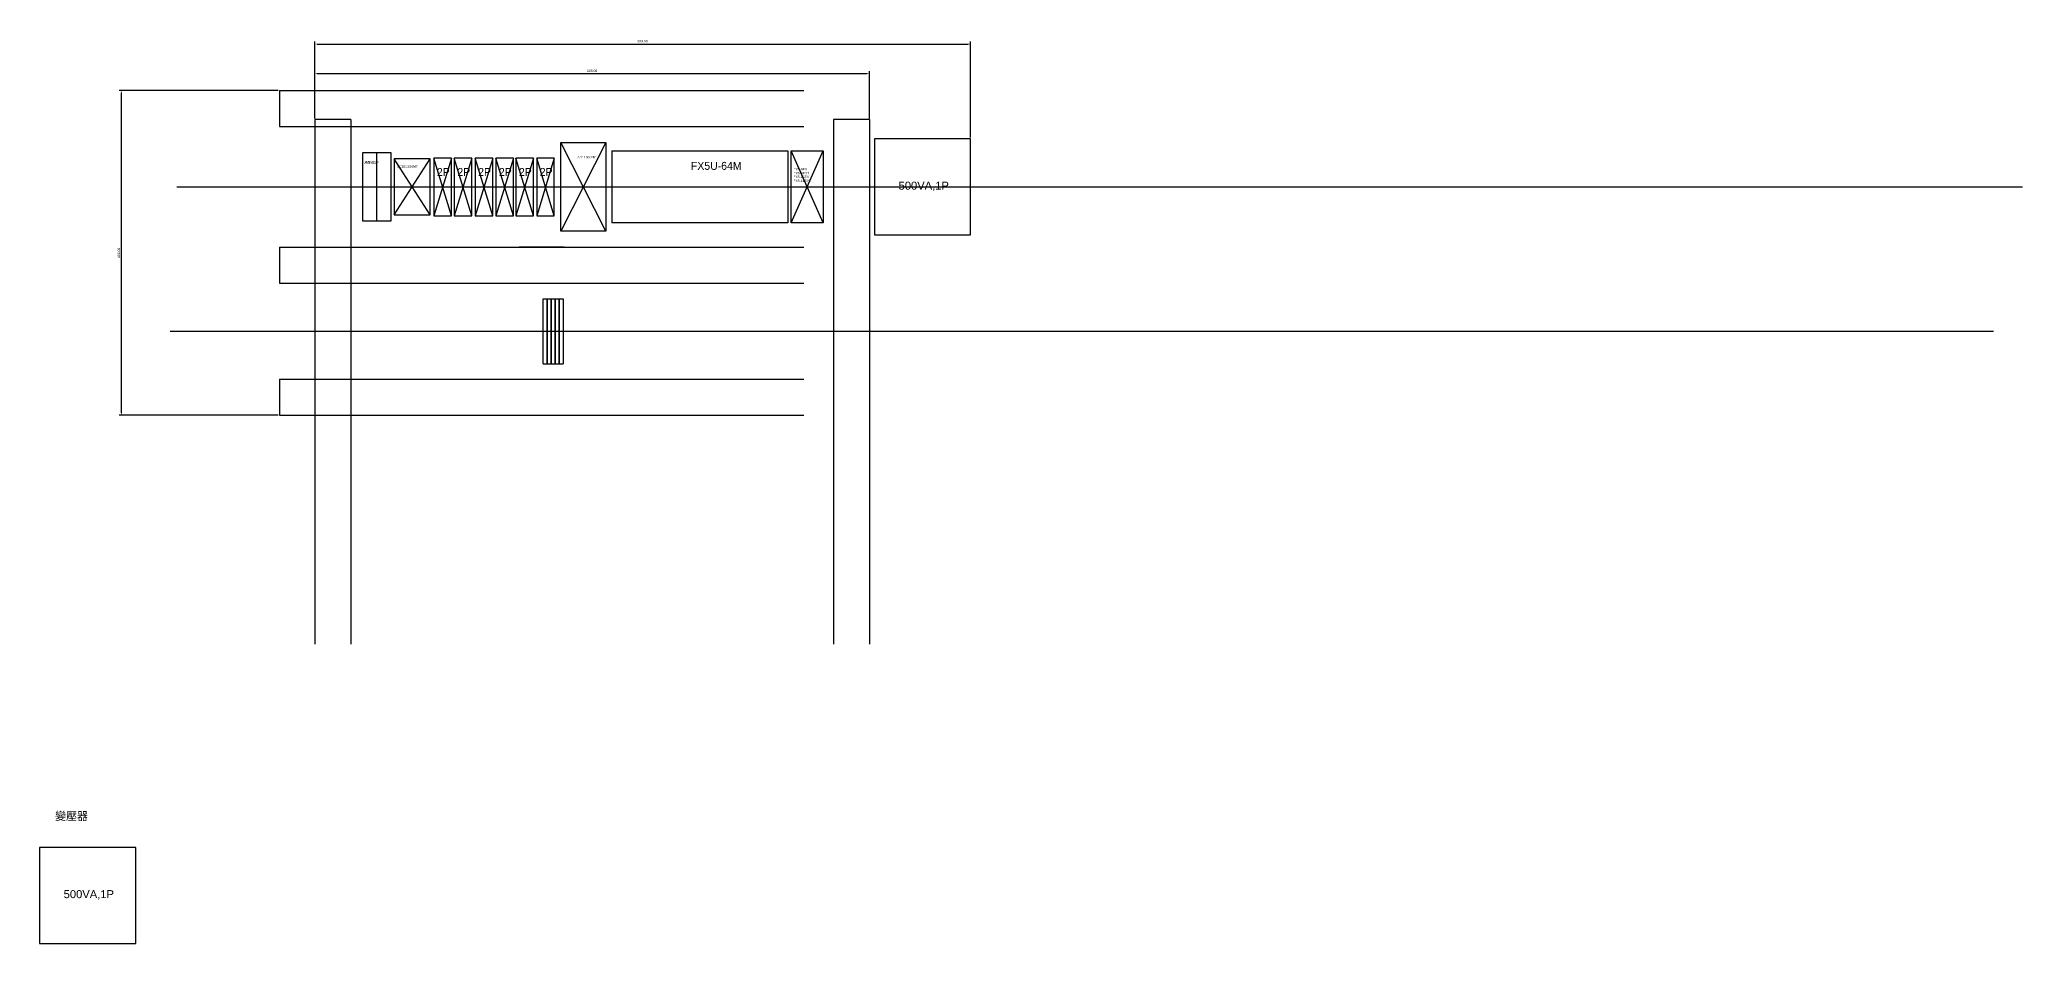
# Model space of a CAD drawing. Header units: millimetres. Extents: x -1938 to 2322, y -1079 to 916.
# Drawn here: x -156 to 2322, y -214 to 916 of the extents above; entities that cross this region are included whole.
import ezdxf

# ---------------------------------------------------------------- set-up
doc = ezdxf.new("R2010")
doc.units = ezdxf.units.MM
doc.styles.get("Standard").update_dxf_attribs({"font": 'arial.ttf'})
doc.styles.add('註記', font='arial.ttf', dxfattribs={"height": 3})
doc.dimstyles.new('配電公制', dxfattribs={"dimtxt": 3, "dimasz": 3, "dimexe": 3, "dimexo": 1.5, "dimgap": 2, "dimtad": 1, "dimzin": 3, "dimdsep": 46, "dimtxsty": 'Standard', "dimcen": 3, "dimazin": 2, "dimtfac": 1, "dimtofl": 0, "dimtmove": 0, "dimatfit": 3, "dimfxl": 1, "dimfrac": 1, "dimtolj": 1, "dimtzin": 0, "dimarcsym": 0})

# ---------------------------------------------------------------- blocks, each defined once
blk = doc.blocks.new('*D4')
at = {"color": 0, "lineweight": -2}
for p, q in [((187.5, 817.5), (187.5, 913.5)), ((190.5, 910.5), (1004, 910.5)), ((1007, 793.5), (1007, 913.5))]:
    blk.add_line(p, q, dxfattribs=at)
at = {"color": 0}
for points in [[(190.5, 911), (190.5, 910), (187.5, 910.5)], [(1004, 911), (1004, 910), (1007, 910.5)]]:
    blk.add_solid(points, dxfattribs=at)
at = {"layer": 'Defpoints', "color": 0}
for p in [(1007, 910.5), (187.5, 816), (1007, 792)]:
    blk.add_point(p, dxfattribs=at)
at = {"color": 0, "insert": (597.2, 914), "char_height": 3, "attachment_point": 5}
blk.add_mtext('\\A1;819.50', dxfattribs=at)
blk = doc.blocks.new('*D5')
at = {"color": 0, "lineweight": -2}
for p, q in [((141.8, 852.5), (-57, 852.5)), ((-54, 449.5), (-54, 849.5)), ((141.8, 446.5), (-57, 446.5))]:
    blk.add_line(p, q, dxfattribs=at)
at = {"color": 0}
for points in [[(-54.5, 849.5), (-53.5, 849.5), (-54, 852.5)], [(-54.5, 449.5), (-53.5, 449.5), (-54, 446.5)]]:
    blk.add_solid(points, dxfattribs=at)
at = {"layer": 'Defpoints', "color": 0}
for p in [(-54, 852.5), (143.2, 852.5), (143.2, 446.5)]:
    blk.add_point(p, dxfattribs=at)
at = {"color": 0, "insert": (-57.5, 649.5), "char_height": 3, "attachment_point": 5, "rotation": 90}
blk.add_mtext('\\A1;406.00', dxfattribs=at)
blk = doc.blocks.new('*D8')
at = {"color": 0, "lineweight": -2}
for p, q in [((187.5, 817.5), (187.5, 876.5)), ((190.5, 873.5), (877.5, 873.5)), ((880.5, 817.5), (880.5, 876.5))]:
    blk.add_line(p, q, dxfattribs=at)
at = {"color": 0}
for points in [[(190.5, 874), (190.5, 873), (187.5, 873.5)], [(877.5, 874), (877.5, 873), (880.5, 873.5)]]:
    blk.add_solid(points, dxfattribs=at)
at = {"layer": 'Defpoints', "color": 0}
for p in [(880.5, 873.5), (187.5, 816), (880.5, 816)]:
    blk.add_point(p, dxfattribs=at)
at = {"color": 0, "insert": (534, 877), "char_height": 3, "attachment_point": 5}
blk.add_mtext('\\A1;693.00', dxfattribs=at)

msp = doc.modelspace()

# ---------------------------------------------------------------- linework, layer by layer
for p, q in [((143.25, 852.5), (143.25, 807.5)), ((143.25, 852.5), (798.75, 852.5)), ((143.25, 807.5), (798.75, 807.5)), ((232.5, 816), (187.5, 816)), ((187.5, 816), (187.5, 160.5)), ((232.5, 816), (232.5, 160.5)), ((443, 807.5), (499, 807.5)), ((880.5, 816), (835.5, 816)), ((835.5, 816), (835.5, 160.5)), ((880.5, 816), (880.5, 160.5)), ((283, 774.5), (247, 774.5)), ((247, 774.5), (247, 689.5)), ((265, 689.5), (265, 774.5)), ((283, 689.5), (283, 774.5)), ((495, 676.5), (495, 787.5)), ((495, 787.5), (551, 787.5)), ((551, 787.5), (495, 676.5)), ((551, 676.5), (495, 787.5)), ((551, 787.5), (551, 676.5)), ((558.5, 777), (778.5, 777)), ((558.5, 777), (558.5, 687)), ((778.5, 777), (778.5, 687)), ((782.75, 687), (782.75, 777)), ((782.75, 777), (822.75, 777)), ((782.75, 687), (822.75, 777)), ((822.75, 687), (782.75, 777)), ((822.75, 777), (822.75, 687)), ((1007, 792), (887, 792)), ((887, 792), (887, 672)), ((1007, 672), (1007, 792)), ((331.5, 767), (286.5, 767)), ((286.5, 767), (286.5, 697)), ((286.5, 697), (331.5, 767)), ((331.5, 697), (286.5, 767)), ((331.5, 697), (331.5, 767)), ((358.25, 768), (336.25, 768)), ((336.25, 768), (336.25, 696)), ((358.25, 768), (336.25, 696)), ((358.25, 696), (336.25, 768)), ((358.25, 696), (358.25, 768)), ((383.75, 768), (361.75, 768)), ((361.75, 768), (361.75, 696)), ((383.75, 768), (361.75, 696)), ((383.75, 696), (361.75, 768)), ((383.75, 696), (383.75, 768)), ((409.75, 768), (387.75, 768)), ((387.75, 768), (387.75, 696)), ((409.75, 768), (387.75, 696)), ((409.75, 696), (387.75, 768)), ((409.75, 696), (409.75, 768)), ((435.75, 768), (413.75, 768)), ((413.75, 768), (413.75, 696)), ((435.75, 768), (413.75, 696)), ((435.75, 696), (413.75, 768)), ((435.75, 696), (435.75, 768)), ((460.75, 768), (438.75, 768)), ((438.75, 768), (438.75, 696)), ((460.75, 768), (438.75, 696)), ((460.75, 696), (438.75, 768)), ((460.75, 696), (460.75, 768)), ((486.75, 768), (464.75, 768)), ((464.75, 768), (464.75, 696)), ((486.75, 768), (464.75, 696)), ((486.75, 696), (464.75, 768)), ((486.75, 696), (486.75, 768)), ((15, 732), (2321.5, 732)), ((286.5, 697), (331.5, 697)), ((336.25, 696), (358.25, 696)), ((361.75, 696), (383.75, 696)), ((387.75, 696), (409.75, 696)), ((413.75, 696), (435.75, 696)), ((438.75, 696), (460.75, 696)), ((464.75, 696), (486.75, 696)), ((247, 689.5), (283, 689.5)), ((551, 676.5), (495, 676.5)), ((778.5, 687), (558.5, 687)), ((822.75, 687), (782.75, 687)), ((887, 672), (1007, 672)), ((143.25, 656.5), (143.25, 611.5)), ((143.25, 656.5), (798.75, 656.5)), ((499, 656.5), (443, 656.5)), ((143.25, 611.5), (798.75, 611.5)), ((473, 511), (473, 592)), ((473, 592), (478, 592)), ((478, 592), (478, 511)), ((478, 511), (478, 592)), ((478, 592), (483, 592)), ((483, 592), (483, 511)), ((483, 511), (483, 592)), ((483, 592), (488, 592)), ((488, 592), (488, 511)), ((488, 511), (488, 592)), ((488, 592), (493, 592)), ((493, 592), (493, 511)), ((493, 511), (493, 592)), ((493, 592), (498, 592)), ((498, 592), (498, 511)), ((6.5, 551.5), (2285.5, 551.5)), ((473, 511), (478, 511)), ((478, 511), (483, 511)), ((483, 511), (488, 511)), ((488, 511), (493, 511)), ((493, 511), (498, 511)), ((143.25, 491.5), (143.25, 446.5)), ((143.25, 491.5), (798.75, 491.5)), ((143.25, 446.5), (798.75, 446.5)), ((-36.5, -93.5), (-156.5, -93.5)), ((-156.5, -93.5), (-156.5, -213.5)), ((-36.5, -213.5), (-36.5, -93.5)), ((-156.5, -213.5), (-36.5, -213.5))]:
    msp.add_line(p, q)

# ---------------------------------------------------------------- texts
at = {"attachment_point": 1, "style": '註記'}
for s, width, insert, char_height in [('AD1100-24F', 37.5, (515.5, 770.5), 3), ('{\\fPMingLiU|b0|i0|c136|p18;施耐德}2P', 29, (249.5, 764), 3), ('LC1E1810M7', 37, (290.5, 759), 3), ('{\\fPMingLiU|b0|i0|c136|p18;2P}', 17, (340.046, 755.577), 10), ('{\\fPMingLiU|b0|i0|c136|p18;2P}', 17, (365.546, 755.577), 10), ('{\\fPMingLiU|b0|i0|c136|p18;2P}', 17, (391.546, 755.577), 10), ('{\\fPMingLiU|b0|i0|c136|p18;2P}', 17, (417.546, 755.577), 10), ('{\\fPMingLiU|b0|i0|c136|p18;2P}', 17, (442.546, 755.577), 10), ('{\\fPMingLiU|b0|i0|c136|p18;2P}', 17, (468.546, 755.577), 10), ('{\\fPMingLiU|b0|i0|c136|p18;FX5U-64M}', 41.5, (657.5, 763.263), 10), ('FX5-8EX', 34, (785.75, 755.5), 3), ('FX5-8EYT', 34, (785.75, 750.5), 3), ('FX5-16EX', 34, (785.75, 746), 3), ('FX5-16EYT', 34, (785.75, 741), 3), ('500VA,1P', 57.5, (917, 738.5), 10), ('{\\fPMingLiU|b0|i0|c136|p18;變壓器}', 57.5, (-137.162, -49.411), 10), ('500VA,1P', 57.5, (-126.5, -147), 10)]:
    msp.add_mtext_dynamic_manual_height_columns(s, width=width, gutter_width=15, heights=[0], dxfattribs=dict(at, insert=insert, char_height=char_height))

# ---------------------------------------------------------------- dimensions: what is measured, and where the dimension line sits
for base, p2, picture, middle in [((1007, 910.5), (1007, 792), '*D4', (597.25, 914.032)), ((880.5, 873.5), (880.5, 816), '*D8', (534, 877.033))]:
    dim = msp.add_linear_dim(base=base, p1=(187.5, 816), p2=p2, dimstyle='配電公制')
    dim.commit()
    dim.dimension.update_dxf_attribs({"geometry": picture, "text_midpoint": middle})
dim = msp.add_linear_dim(base=(-54, 852.5), p1=(143.25, 446.5), p2=(143.25, 852.5), angle=90, dimstyle='配電公制')
dim.commit()
dim.dimension.update_dxf_attribs({"geometry": '*D5', "text_midpoint": (-57.532, 649.5)})

doc.saveas('drawing.dxf')
